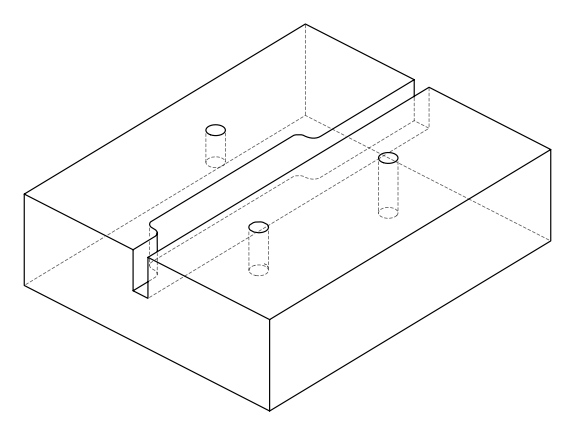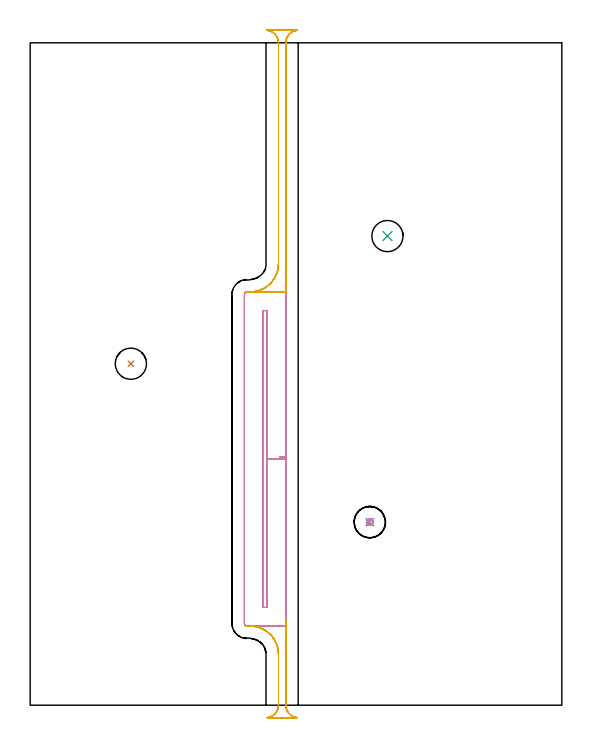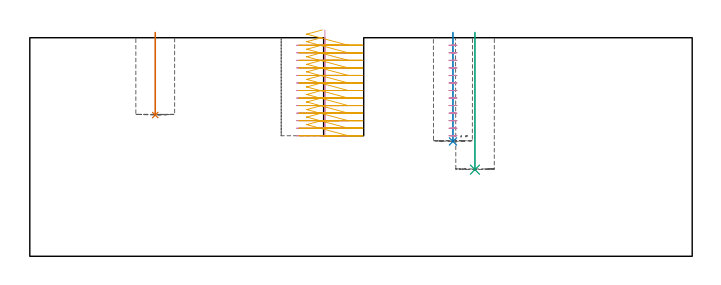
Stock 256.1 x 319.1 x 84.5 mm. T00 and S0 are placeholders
(PLAN: 5 operations, 1 tool changes, 31.6 min)
(1 INDEXABLE_INSERT_DRILL_BLIND_HOLE_FROM_SOLID | STEP1POCKET | NXT0302_001 | 0.13 min | 5244 mm3)
(2 INDEXABLE_INSERT_DRILL_BLIND_HOLE_FROM_SOLID_1 | STEP1POCKET_1 | NXT0302_001 | 0.17 min | 7045 mm3)
(3 INDEXABLE_INSERT_DRILL_BLIND_HOLE_FROM_SOLID_2 | STEP1POCKET_2 | NXT0302_001 | 0.21 min | 8967 mm3)
(4 MILL_SLOT | SLOT_PARTIAL_RECTANGULAR | NXT0201_011 | Follow Part, ap 3, ae 75% | 19.16 min | 207791 mm3)
(5 MILL_RECTANGULAR_SLOT | SLOT_RECTANGULAR | NXT0201_011 | Follow Part, ap 3, ae 75% | 11.98 min | 87351 mm3)
(TOOL NXT0302_001 | Index. Insert Drill 15mm [880-D1500L20-05] | D15 PA176 FL75 Z2)
(TOOL NXT0201_011 | ENDMILL 12mm [2P460-1200-NA 1630] | D12 FL38 Z6)
(OP 1 INDEXABLE_INSERT_DRILL_BLIND_HOLE_FROM_SOLID)
G17 G21 G94 G90
T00 M6
G54
G17 G0 G90 X48.5 Y164.5 S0 M3
G43 Z94.5 H1
G94 G81 G98 Z54.6 F250. R86.5
G80
M5
M2
(OP 2 INDEXABLE_INSERT_DRILL_BLIND_HOLE_FROM_SOLID_1)
G17 G21 G94 G90
T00 M6
G54
G17 G0 G90 X163.6 Y88.2 S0 M3
G43 Z94.5 H1
G94 G81 G98 Z44.4 F250. R86.5
G80
M5
M2
(OP 3 INDEXABLE_INSERT_DRILL_BLIND_HOLE_FROM_SOLID_2)
G17 G21 G94 G90
T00 M6
G54
G17 G0 G90 X172.1 Y226. S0 M3
G43 Z94.5 H1
G94 G81 G98 Z33.5 F250. R86.5
G80
M5
M2
(OP 4 MILL_SLOT)
G17 G21 G94 G90
T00 M6
G54
G17 G0 G90 X114.1 Y96.524 S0 M3
G43 Z94.5 H1
Z87.5
G94 G1 Y118.6 Z81.585 F250.
Y190.1 F500.
X112.2
Y47.1
X114.1
Y118.6
X123.1
Y199.1
X104.6
G3 X103.2 Y197.7 R1.4
G1 Y39.5
G3 X104.6 Y38.1 R1.4
G1 X123.1
Y118.6
Y119.6
X120.1 F250.
G0 X114.1 Y96.524 Z84.585
G1 Y118.6 Z78.669
Y190.1 F500.
X112.2
Y47.1
X114.1
Y118.6
X123.1
Y199.1
X104.6
G3 X103.2 Y197.7 R1.4
G1 Y39.5
G3 X104.6 Y38.1 R1.4
G1 X123.1
Y118.6
Y119.6
X120.1 F250.
G0 X114.1 Y96.524 Z81.669
G1 Y118.6 Z75.754
Y190.1 F500.
X112.2
Y47.1
X114.1
Y118.6
X123.1
Y199.1
X104.6
G3 X103.2 Y197.7 R1.4
G1 Y39.5
G3 X104.6 Y38.1 R1.4
G1 X123.1
Y118.6
Y119.6
X120.1 F250.
G0 X114.1 Y96.524 Z78.754
G1 Y118.6 Z72.838
Y190.1 F500.
X112.2
Y47.1
X114.1
Y118.6
X123.1
Y199.1
X104.6
G3 X103.2 Y197.7 R1.4
G1 Y39.5
G3 X104.6 Y38.1 R1.4
G1 X123.1
Y118.6
Y119.6
X120.1 F250.
G0 X114.1 Y96.524 Z75.838
G1 Y118.6 Z69.923
Y190.1 F500.
X112.2
Y47.1
X114.1
Y118.6
X123.1
Y199.1
X104.6
G3 X103.2 Y197.7 R1.4
G1 Y39.5
G3 X104.6 Y38.1 R1.4
G1 X123.1
Y118.6
Y119.6
X120.1 F250.
G0 X114.1 Y96.524 Z72.923
G1 Y118.6 Z67.008
Y190.1 F500.
X112.2
Y47.1
X114.1
Y118.6
X123.1
Y199.1
X104.6
G3 X103.2 Y197.7 R1.4
G1 Y39.5
G3 X104.6 Y38.1 R1.4
G1 X123.1
Y118.6
Y119.6
X120.1 F250.
G0 X114.1 Y96.524 Z70.008
G1 Y118.6 Z64.092
Y190.1 F500.
X112.2
Y47.1
X114.1
Y118.6
X123.1
Y199.1
X104.6
G3 X103.2 Y197.7 R1.4
G1 Y39.5
G3 X104.6 Y38.1 R1.4
G1 X123.1
Y118.6
Y119.6
X120.1 F250.
G0 X114.1 Y96.524 Z67.092
G1 Y118.6 Z61.177
Y190.1 F500.
X112.2
Y47.1
X114.1
Y118.6
X123.1
Y199.1
X104.6
G3 X103.2 Y197.7 R1.4
G1 Y39.5
G3 X104.6 Y38.1 R1.4
G1 X123.1
Y118.6
Y119.6
X120.1 F250.
G0 X114.1 Y96.524 Z64.177
G1 Y118.6 Z58.262
Y190.1 F500.
X112.2
Y47.1
X114.1
Y118.6
X123.1
Y199.1
X104.6
G3 X103.2 Y197.7 R1.4
G1 Y39.5
G3 X104.6 Y38.1 R1.4
G1 X123.1
Y118.6
Y119.6
X120.1 F250.
G0 X114.1 Y96.524 Z61.262
G1 Y118.6 Z55.346
Y190.1 F500.
X112.2
Y47.1
X114.1
Y118.6
X123.1
Y199.1
X104.6
G3 X103.2 Y197.7 R1.4
G1 Y39.5
G3 X104.6 Y38.1 R1.4
G1 X123.1
Y118.6
Y119.6
X120.1 F250.
G0 X114.1 Y96.524 Z58.346
G1 Y118.6 Z52.431
Y190.1 F500.
X112.2
Y47.1
X114.1
Y118.6
X123.1
Y199.1
X104.6
G3 X103.2 Y197.7 R1.4
G1 Y39.5
G3 X104.6 Y38.1 R1.4
G1 X123.1
Y118.6
Y119.6
X120.1 F250.
G0 X114.1 Y96.524 Z55.431
G1 Y118.6 Z49.515
Y190.1 F500.
X112.2
Y47.1
X114.1
Y118.6
X123.1
Y199.1
X104.6
G3 X103.2 Y197.7 R1.4
G1 Y39.5
G3 X104.6 Y38.1 R1.4
G1 X123.1
Y118.6
Y119.6
X120.1 F250.
G0 X114.1 Y96.524 Z52.515
G1 Y118.6 Z46.6
Y190.1 F500.
X112.2
Y47.1
X114.1
Y118.6
X123.1
Y199.1
X104.6
G3 X103.2 Y197.7 R1.4
G1 Y39.5
G3 X104.6 Y38.1 R1.4
G1 X123.1
Y118.6
Y119.6
X120.1 F250.
G0 Z94.5
X163.6 Y89.65
Z81.585
G1 Y86.65
G3 X165.15 Y88.2 R1.55 F500.
X163.6 Y86.65 R-1.55
X164.532 Y86.962 R1.55
G1 X162.728 Y89.359 F250.
G0 X163.6 Y89.65 Z78.669
G1 Y86.65
G3 X165.15 Y88.2 R1.55 F500.
X163.6 Y86.65 R-1.55
X164.532 Y86.962 R1.55
G1 X162.728 Y89.359 F250.
G0 X163.6 Y89.65 Z75.754
G1 Y86.65
G3 X165.15 Y88.2 R1.55 F500.
X163.6 Y86.65 R-1.55
X164.532 Y86.962 R1.55
G1 X162.728 Y89.359 F250.
G0 X163.6 Y89.65 Z72.838
G1 Y86.65
G3 X165.15 Y88.2 R1.55 F500.
X163.6 Y86.65 R-1.55
X164.532 Y86.962 R1.55
G1 X162.728 Y89.359 F250.
G0 X163.6 Y89.65 Z69.923
G1 Y86.65
G3 X165.15 Y88.2 R1.55 F500.
X163.6 Y86.65 R-1.55
X164.532 Y86.962 R1.55
G1 X162.728 Y89.359 F250.
G0 X163.6 Y89.65 Z67.008
G1 Y86.65
G3 X165.15 Y88.2 R1.55 F500.
X163.6 Y86.65 R-1.55
X164.532 Y86.962 R1.55
G1 X162.728 Y89.359 F250.
G0 X163.6 Y89.65 Z64.092
G1 Y86.65
G3 X165.15 Y88.2 R1.55 F500.
X163.6 Y86.65 R-1.55
X164.532 Y86.962 R1.55
G1 X162.728 Y89.359 F250.
G0 X163.6 Y89.65 Z61.177
G1 Y86.65
G3 X165.15 Y88.2 R1.55 F500.
X163.6 Y86.65 R-1.55
X164.532 Y86.962 R1.55
G1 X162.728 Y89.359 F250.
G0 X163.6 Y89.65 Z58.262
G1 Y86.65
G3 X165.15 Y88.2 R1.55 F500.
X163.6 Y86.65 R-1.55
X164.532 Y86.962 R1.55
G1 X162.728 Y89.359 F250.
G0 X163.6 Y89.65 Z55.346
G1 Y86.65
G3 X165.15 Y88.2 R1.55 F500.
X163.6 Y86.65 R-1.55
X164.532 Y86.962 R1.55
G1 X162.728 Y89.359 F250.
G0 X163.6 Y89.65 Z52.431
G1 Y86.65
G3 X165.15 Y88.2 R1.55 F500.
X163.6 Y86.65 R-1.55
X164.532 Y86.962 R1.55
G1 X162.728 Y89.359 F250.
G0 X163.6 Y89.65 Z49.515
G1 Y86.65
G3 X165.15 Y88.2 R1.55 F500.
X163.6 Y86.65 R-1.55
X164.532 Y86.962 R1.55
G1 X162.728 Y89.359 F250.
G0 X163.6 Y89.65 Z46.6
G1 Y86.65
G3 X165.15 Y88.2 R1.55 F500.
X163.6 Y86.65 R-1.55
X164.532 Y86.962 R1.55
G1 X162.728 Y89.359 F250.
G0 Z94.5
M5
M2
(OP 5 MILL_RECTANGULAR_SLOT)
G17 G21 G94 G90
T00 M6
G54
G17 G0 G90 X104.103 Y38.271 S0 M3
G43 Z94.5 H1
Z81.585
G94 G1 X107.096 Y38.07 F250.
G2 X119.6 Y24.7 R13.4 F500.
G1 Y0.
G2 X114.199 Y-5.97 R6.
G1 Y-6.
X128.501
Y-5.97
G2 X123.1 Y0. R6.
G1 Y38.117
Y41.117 F250.
G0 X104.103 Y38.271 Z78.669
G1 X107.096 Y38.07
G2 X119.6 Y24.7 R13.4 F500.
G1 Y0.
G2 X114.199 Y-5.97 R6.
G1 Y-6.
X128.501
Y-5.97
G2 X123.1 Y0. R6.
G1 Y38.118
Y41.118 F250.
G0 X104.103 Y38.271 Z75.754
G1 X107.096 Y38.07
G2 X119.6 Y24.7 R13.4 F500.
G1 Y0.
G2 X114.199 Y-5.97 R6.
G1 Y-6.
X128.501
Y-5.97
G2 X123.1 Y0. R6.
G1 Y38.118
Y41.118 F250.
G0 X104.103 Y38.271 Z72.838
G1 X107.096 Y38.07
G2 X119.6 Y24.7 R13.4 F500.
G1 Y0.
G2 X114.199 Y-5.97 R6.
G1 Y-6.
X128.501
Y-5.97
G2 X123.1 Y0. R6.
G1 Y38.118
Y41.118 F250.
G0 X104.103 Y38.271 Z69.923
G1 X107.096 Y38.07
G2 X119.6 Y24.7 R13.4 F500.
G1 Y0.
G2 X114.199 Y-5.97 R6.
G1 Y-6.
X128.501
Y-5.97
G2 X123.1 Y0. R6.
G1 Y38.117
Y41.117 F250.
G0 X104.103 Y38.271 Z67.008
G1 X107.096 Y38.07
G2 X119.6 Y24.7 R13.4 F500.
G1 Y0.
G2 X114.199 Y-5.97 R6.
G1 Y-6.
X128.501
Y-5.97
G2 X123.1 Y0. R6.
G1 Y38.118
Y41.118 F250.
G0 X104.103 Y38.271 Z64.092
G1 X107.096 Y38.07
G2 X119.6 Y24.7 R13.4 F500.
G1 Y0.
G2 X114.199 Y-5.97 R6.
G1 Y-6.
X128.501
Y-5.97
G2 X123.1 Y0. R6.
G1 Y38.118
Y41.118 F250.
G0 X104.103 Y38.271 Z61.177
G1 X107.096 Y38.07
G2 X119.6 Y24.7 R13.4 F500.
G1 Y0.
G2 X114.199 Y-5.97 R6.
G1 Y-6.
X128.501
Y-5.97
G2 X123.1 Y0. R6.
G1 Y38.118
Y41.118 F250.
G0 X104.103 Y38.271 Z58.262
G1 X107.096 Y38.07
G2 X119.6 Y24.7 R13.4 F500.
G1 Y0.
G2 X114.199 Y-5.97 R6.
G1 Y-6.
X128.501
Y-5.97
G2 X123.1 Y0. R6.
G1 Y38.118
Y41.118 F250.
G0 X104.103 Y38.271 Z55.346
G1 X107.096 Y38.07
G2 X119.6 Y24.7 R13.4 F500.
G1 Y0.
G2 X114.199 Y-5.97 R6.
G1 Y-6.
X128.501
Y-5.97
G2 X123.1 Y0. R6.
G1 Y38.118
Y41.118 F250.
G0 X104.103 Y38.271 Z52.431
G1 X107.096 Y38.07
G2 X119.6 Y24.7 R13.4 F500.
G1 Y0.
G2 X114.199 Y-5.97 R6.
G1 Y-6.
X128.501
Y-5.97
G2 X123.1 Y0. R6.
G1 Y38.118
Y41.118 F250.
G0 X104.103 Y38.271 Z49.515
G1 X107.096 Y38.07
G2 X119.6 Y24.7 R13.4 F500.
G1 Y0.
G2 X114.199 Y-5.97 R6.
G1 Y-6.
X128.501
Y-5.97
G2 X123.1 Y0. R6.
G1 Y38.118
Y41.118 F250.
G0 X104.103 Y38.271 Z46.6
G1 X107.096 Y38.07
G2 X119.6 Y24.7 R13.4 F500.
G1 Y0.
G2 X114.199 Y-5.97 R6.
G1 Y-6.
X128.501
Y-5.97
G2 X123.1 Y0. R6.
G1 Y38.118
Y41.118 F250.
G0 Z94.5
X113.109 Y199.1
Z87.5
G1 X107.096 Z85.889
Y199.13 Z85.881
Y199.1 Z85.873
X123.1 Y199.091 Z81.585
Y319.1 F500.
G2 X128.754 Y325.09 R6.
G1 Y325.1
X113.946
Y325.09
G2 X119.6 Y319.1 R6.
G1 Y212.5
G2 X107.096 Y199.13 R13.4
G1 X104.103 Y198.929 F250.
G0 X113.109 Y199.1 Z84.585
G1 X107.096 Z82.973
Y199.13 Z82.965
Y199.1 Z82.957
X123.1 Y199.091 Z78.669
Y319.1 F500.
G2 X128.754 Y325.09 R6.
G1 Y325.1
X113.946
Y325.09
G2 X119.6 Y319.1 R6.
G1 Y212.5
G2 X107.096 Y199.13 R13.4
G1 X104.103 Y198.929 F250.
G0 X113.106 Y199.1 Z81.669
G1 X107.095 Z80.058
Y199.13 Z80.05
Y199.1 Z80.042
X123.1 Y199.091 Z75.754
Y319.1 F500.
G2 X128.754 Y325.09 R6.
G1 Y325.1
X113.946
Y325.09
G2 X119.6 Y319.1 R6.
G1 Y212.5
G2 X107.095 Y199.13 R13.4
G1 X104.102 Y198.93 F250.
G0 X113.106 Y199.1 Z78.754
G1 X107.095 Z77.143
Y199.13 Z77.135
Y199.1 Z77.127
X123.1 Y199.091 Z72.838
Y319.1 F500.
G2 X128.754 Y325.09 R6.
G1 Y325.1
X113.946
Y325.09
G2 X119.6 Y319.1 R6.
G1 Y212.5
G2 X107.095 Y199.13 R13.4
G1 X104.102 Y198.93 F250.
G0 X113.108 Y199.1 Z75.838
G1 X107.096 Z74.227
Y199.13 Z74.219
Y199.1 Z74.211
X123.1 Y199.091 Z69.923
Y319.1 F500.
G2 X128.754 Y325.09 R6.
G1 Y325.1
X113.946
Y325.09
G2 X119.6 Y319.1 R6.
G1 Y212.5
G2 X107.096 Y199.13 R13.4
G1 X104.103 Y198.929 F250.
G0 X113.109 Y199.1 Z72.923
G1 X107.096 Z71.312
Y199.13 Z71.304
Y199.1 Z71.296
X123.1 Y199.091 Z67.008
Y319.1 F500.
G2 X128.754 Y325.09 R6.
G1 Y325.1
X113.946
Y325.09
G2 X119.6 Y319.1 R6.
G1 Y212.5
G2 X107.096 Y199.13 R13.4
G1 X104.103 Y198.929 F250.
G0 X113.107 Y199.1 Z70.008
G1 X107.095 Z68.397
Y199.13 Z68.389
Y199.1 Z68.381
X123.1 Y199.091 Z64.092
Y319.1 F500.
G2 X128.754 Y325.09 R6.
G1 Y325.1
X113.946
Y325.09
G2 X119.6 Y319.1 R6.
G1 Y212.5
G2 X107.095 Y199.13 R13.4
G1 X104.102 Y198.929 F250.
G0 X113.107 Y199.1 Z67.092
G1 X107.095 Z65.481
Y199.13 Z65.473
Y199.1 Z65.465
X123.1 Y199.091 Z61.177
Y319.1 F500.
G2 X128.754 Y325.09 R6.
G1 Y325.1
X113.946
Y325.09
G2 X119.6 Y319.1 R6.
G1 Y212.5
G2 X107.095 Y199.13 R13.4
G1 X104.102 Y198.929 F250.
G0 X113.109 Y199.1 Z64.177
G1 X107.096 Z62.566
Y199.13 Z62.558
Y199.1 Z62.55
X123.1 Y199.091 Z58.262
Y319.1 F500.
G2 X128.754 Y325.09 R6.
G1 Y325.1
X113.946
Y325.09
G2 X119.6 Y319.1 R6.
G1 Y212.5
G2 X107.096 Y199.13 R13.4
G1 X104.103 Y198.929 F250.
G0 X113.106 Y199.1 Z61.262
G1 X107.095 Z59.651
Y199.13 Z59.643
Y199.1 Z59.635
X123.1 Y199.091 Z55.346
Y319.1 F500.
G2 X128.754 Y325.09 R6.
G1 Y325.1
X113.946
Y325.09
G2 X119.6 Y319.1 R6.
G1 Y212.5
G2 X107.095 Y199.13 R13.4
G1 X104.102 Y198.93 F250.
G0 X113.106 Y199.1 Z58.346
G1 X107.095 Z56.735
Y199.13 Z56.727
Y199.1 Z56.719
X123.1 Y199.091 Z52.431
Y319.1 F500.
G2 X128.754 Y325.09 R6.
G1 Y325.1
X113.946
Y325.09
G2 X119.6 Y319.1 R6.
G1 Y212.5
G2 X107.095 Y199.13 R13.4
G1 X104.102 Y198.93 F250.
G0 X113.106 Y199.1 Z55.431
G1 X107.095 Z53.82
Y199.13 Z53.812
Y199.1 Z53.804
X123.1 Y199.091 Z49.515
Y319.1 F500.
G2 X128.754 Y325.09 R6.
G1 Y325.1
X113.946
Y325.09
G2 X119.6 Y319.1 R6.
G1 Y212.5
G2 X107.095 Y199.13 R13.4
G1 X104.102 Y198.93 F250.
G0 X113.106 Y199.1 Z52.515
G1 X107.095 Z50.905
Y199.13 Z50.897
Y199.1 Z50.889
X123.1 Y199.091 Z46.6
Y319.1 F500.
G2 X128.754 Y325.09 R6.
G1 Y325.1
X113.946
Y325.09
G2 X119.6 Y319.1 R6.
G1 Y212.5
G2 X107.095 Y199.13 R13.4
G1 X104.102 Y198.93 F250.
G0 Z94.5
M5
M2
